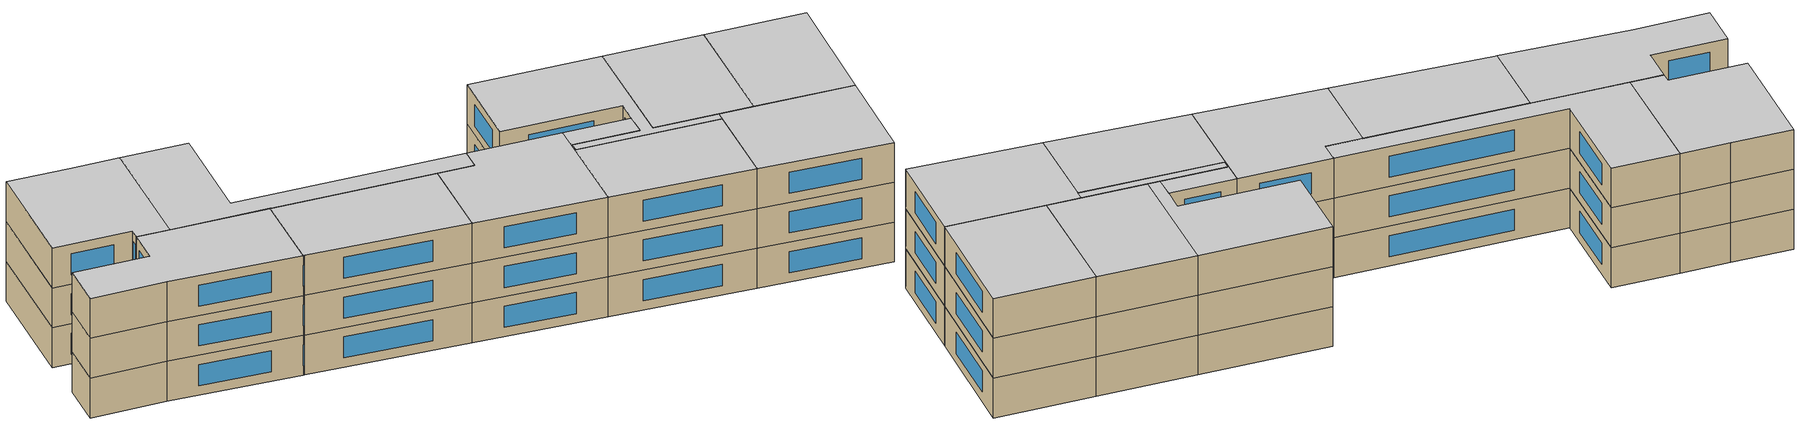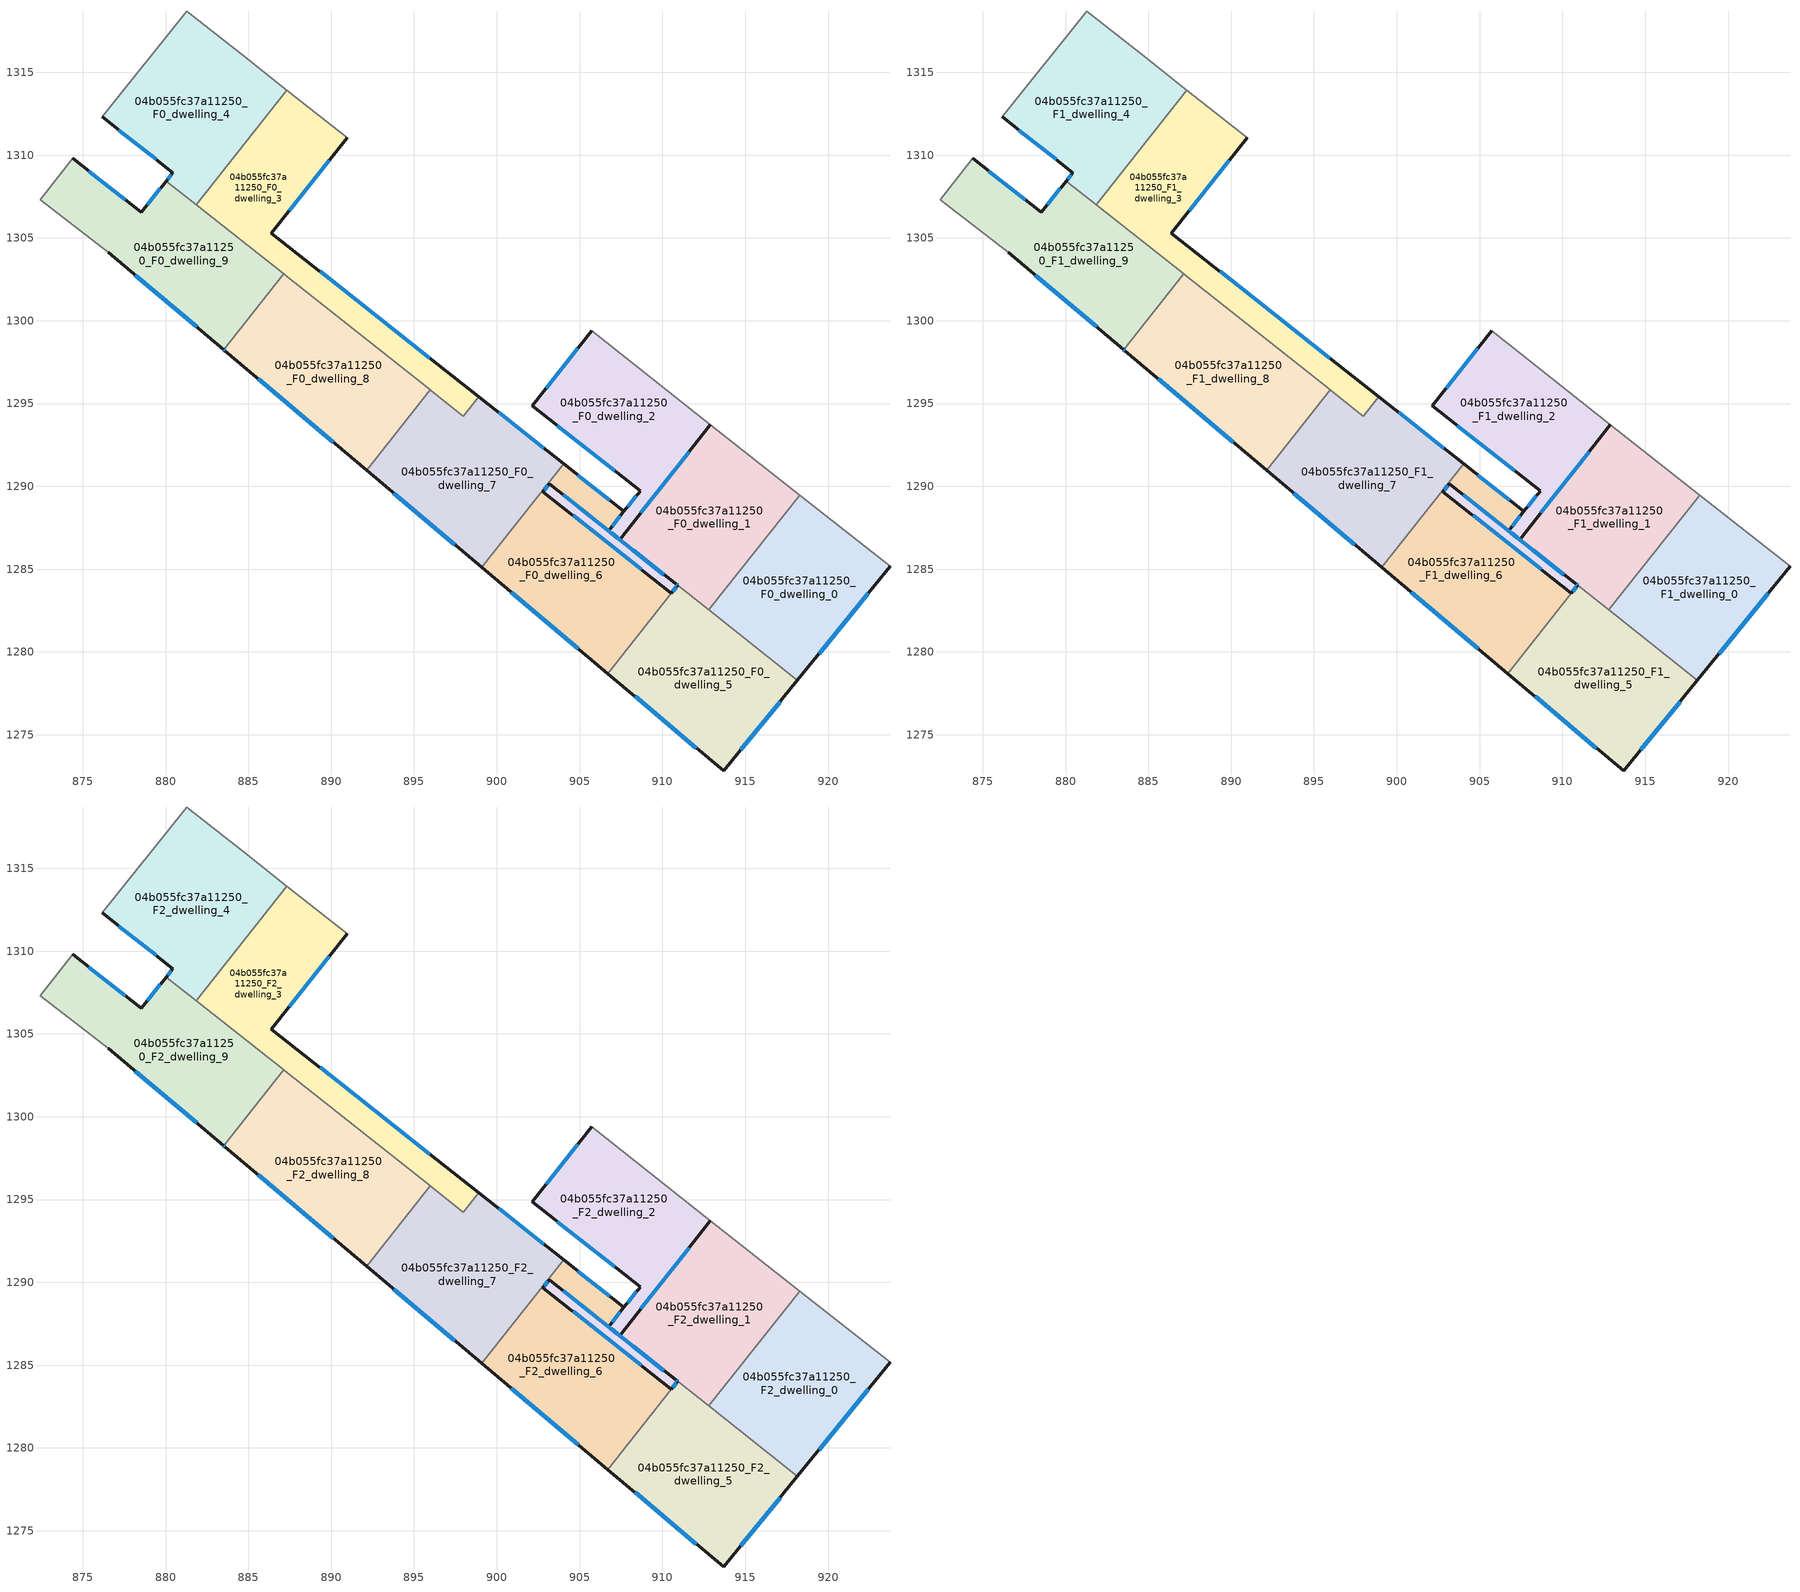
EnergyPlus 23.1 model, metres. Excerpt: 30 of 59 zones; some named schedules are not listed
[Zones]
04b055fc37a11250_F0_dwelling_0
 floor ground (EU_floor_Construction): 923.74,1285.16 918.16,1278.29 912.79,1282.54 918.28,1289.48 z0
 wall outside (EU_wall_Construction): 918.16,1278.29 923.74,1285.16 z0:3
 wall to 04b055fc37a11250_F0_dwelling_1 (EU_wall_Construction): 918.28,1289.48 912.79,1282.54 z0:3
 wall adiabatic (EU_wall_Construction): 923.74,1285.16 918.28,1289.48 z0:3
 wall to 04b055fc37a11250_F0_dwelling_5 (EU_wall_Construction): 912.79,1282.54 918.16,1278.29 z0:3
 window (EU_Window_Construction): 919.47,1279.91 922.43,1283.55 z0.7:2.3
04b055fc37a11250_F0_dwelling_1
 floor ground (EU_floor_Construction): 918.28,1289.48 912.79,1282.54 907.42,1286.79 912.9,1293.72 z0
 wall outside (EU_wall_Construction): 912.9,1293.72 907.42,1286.79 / 910.8,1284.11 910.92,1284.02 z0:3
 wall adiabatic (EU_wall_Construction): 918.28,1289.48 912.9,1293.72 z0:3
 wall to 04b055fc37a11250_F0_dwelling_2 (EU_wall_Construction): 907.42,1286.79 910.8,1284.11 z0:3
 wall to 04b055fc37a11250_F0_dwelling_5 (EU_wall_Construction): 910.92,1284.02 912.79,1282.54 z0:3
 window (EU_Window_Construction): 911.61,1292.1 908.7,1288.41 / 910.83,1284.09 910.89,1284.04 z0.7:2.3
04b055fc37a11250_F0_dwelling_2
 floor ground (EU_floor_Construction): 912.9,1293.72 907.42,1286.79 910.92,1284.02 910.54,1283.55 902.78,1289.68 903.15,1290.15 906.75,1287.31 908.65,1289.72 902.13,1294.86 905.73,1299.39 z0
 wall outside (EU_wall_Construction): 905.73,1299.39 902.13,1294.86 908.65,1289.72 / 908.66,1289.72 907.68,1288.49 906.75,1287.31 / 910.8,1284.11 903.15,1290.15 902.78,1289.68 910.54,1283.55 910.92,1284.02 907.42,1286.79 912.9,1293.72 / 907.42,1286.79 906.75,1287.31 z0:3
 wall adiabatic (EU_wall_Construction): 912.9,1293.72 905.73,1299.39 z0:3
 window (EU_Window_Construction): 910.09,1284.67 908.24,1286.14 / 908.7,1288.41 911.61,1292.1 / 904.89,1298.33 902.98,1295.93 / 903.66,1293.66 907.12,1290.93 / 908.43,1289.43 907.91,1288.77 / 907.46,1288.21 906.97,1287.59 / 909,1285.53 904.95,1288.74 / 903.07,1290.04 902.87,1289.79 / 904.6,1288.24 908.72,1284.99 / 910.63,1283.66 910.83,1283.91 / 907.26,1286.91 906.91,1287.19 z0.7:2.3
04b055fc37a11250_F0_dwelling_3
 floor ground (EU_floor_Construction): 890.97,1311.05 886.39,1305.3 898.9,1295.42 897.98,1294.25 881.85,1307 887.33,1313.93 z0
 wall outside (EU_wall_Construction): 898.9,1295.42 886.39,1305.3 890.97,1311.05 z0:3
 wall to 04b055fc37a11250_F0_dwelling_7 (EU_wall_Construction): 895.99,1295.82 896.03,1295.79 897.98,1294.25 898.9,1295.42 z0:3
 wall to 04b055fc37a11250_F0_dwelling_4 (EU_wall_Construction): 887.33,1313.93 881.85,1307 z0:3
 wall adiabatic (EU_wall_Construction): 890.97,1311.05 887.33,1313.93 z0:3
 wall to 04b055fc37a11250_F0_dwelling_8 (EU_wall_Construction): 887.13,1302.83 887.2,1302.76 895.99,1295.82 z0:3
 wall to 04b055fc37a11250_F0_dwelling_9 (EU_wall_Construction): 881.85,1307 887.13,1302.83 z0:3
 window (EU_Window_Construction): 887.47,1306.65 889.89,1309.7 / 895.96,1297.74 889.33,1302.98 z0.7:2.3
04b055fc37a11250_F0_dwelling_4
 floor ground (EU_floor_Construction): 884.63,1316.06 887.33,1313.93 881.85,1307 880.03,1308.43 880.44,1308.95 876.19,1312.3 881.28,1318.7 z0
 wall outside (EU_wall_Construction): 876.19,1312.3 880.44,1308.95 880.03,1308.43 z0:3
 wall adiabatic (EU_wall_Construction): 887.33,1313.93 884.63,1316.06 881.28,1318.7 876.19,1312.3 z0:3
 wall to 04b055fc37a11250_F0_dwelling_9 (EU_wall_Construction): 880.03,1308.43 881.85,1307 z0:3
 window (EU_Window_Construction): 880.34,1308.83 880.13,1308.56 / 877.19,1311.51 879.44,1309.74 z0.7:2.3
04b055fc37a11250_F0_dwelling_5
 floor ground (EU_floor_Construction): 918.16,1278.29 913.7,1272.81 906.71,1278.69 910.92,1284.02 z0
 wall outside (EU_wall_Construction): 906.71,1278.69 913.7,1272.81 918.16,1278.29 / 910.92,1284.02 910.54,1283.55 z0:3
 wall to 04b055fc37a11250_F0_dwelling_6 (EU_wall_Construction): 910.54,1283.55 906.71,1278.69 z0:3
 window (EU_Window_Construction): 914.75,1274.1 917.11,1277.01 / 908.35,1277.31 912.06,1274.19 / 910.83,1283.91 910.63,1283.66 z0.7:2.3
04b055fc37a11250_F0_dwelling_6
 floor ground (EU_floor_Construction): 907.68,1288.49 906.75,1287.31 903.15,1290.15 902.78,1289.68 910.54,1283.55 906.71,1278.69 899.1,1285.11 904.04,1291.36 z0
 wall outside (EU_wall_Construction): 910.54,1283.55 902.78,1289.68 903.15,1290.15 906.75,1287.31 907.68,1288.49 904.04,1291.36 / 899.1,1285.11 906.71,1278.69 z0:3
 wall to 04b055fc37a11250_F0_dwelling_7 (EU_wall_Construction): 904.04,1291.36 899.1,1285.11 z0:3
 window (EU_Window_Construction): 906.82,1289.16 904.89,1290.68 / 906.97,1287.59 907.46,1288.21 / 904,1289.49 905.9,1287.98 / 902.87,1289.79 903.07,1290.04 / 908.72,1284.99 904.6,1288.24 / 900.88,1283.6 904.92,1280.2 z0.7:2.3
04b055fc37a11250_F0_dwelling_7
 floor ground (EU_floor_Construction): 904.04,1291.36 899.1,1285.11 892.15,1290.96 895.99,1295.82 896.03,1295.79 897.98,1294.25 898.9,1295.42 z0
 wall outside (EU_wall_Construction): 904.04,1291.36 898.9,1295.42 / 892.15,1290.96 899.1,1285.11 z0:3
 wall to 04b055fc37a11250_F0_dwelling_8 (EU_wall_Construction): 895.99,1295.82 892.15,1290.96 z0:3
 window (EU_Window_Construction): 902.83,1292.31 900.11,1294.46 / 893.78,1289.59 897.47,1286.48 z0.7:2.3
04b055fc37a11250_F0_dwelling_8
 floor ground (EU_floor_Construction): 895.99,1295.82 892.15,1290.96 883.59,1298.19 883.51,1298.25 887.13,1302.83 887.2,1302.76 z0
 wall outside (EU_wall_Construction): 883.51,1298.25 883.59,1298.19 892.15,1290.96 z0:3
 wall to 04b055fc37a11250_F0_dwelling_9 (EU_wall_Construction): 887.13,1302.83 883.51,1298.25 z0:3
 window (EU_Window_Construction): 883.53,1298.24 883.57,1298.2 / 885.6,1296.49 890.14,1292.66 z0.7:2.3
04b055fc37a11250_F0_dwelling_9
 floor ground (EU_floor_Construction): 887.13,1302.83 883.51,1298.25 876.54,1304.13 872.42,1307.29 874.41,1309.8 878.53,1306.55 880.03,1308.43 z0
 wall outside (EU_wall_Construction): 880.03,1308.43 878.53,1306.55 874.41,1309.8 / 876.54,1304.13 883.51,1298.25 z0:3
 wall adiabatic (EU_wall_Construction): 874.41,1309.8 872.42,1307.29 876.54,1304.13 z0:3
 window (EU_Window_Construction): 877.56,1307.31 875.38,1309.04 / 879.68,1307.99 878.88,1306.99 / 878.17,1302.75 881.87,1299.63 z0.7:2.3
04b055fc37a11250_F1_dwelling_0
 floor to 04b055fc37a11250_F0_dwelling_0 (EU_floor_Construction): 923.74,1285.16 918.16,1278.29 912.79,1282.54 918.28,1289.48 z3
 wall outside (EU_wall_Construction): 918.16,1278.29 923.74,1285.16 z3:6
 wall to 04b055fc37a11250_F1_dwelling_1 (EU_wall_Construction): 918.28,1289.48 912.79,1282.54 z3:6
 wall adiabatic (EU_wall_Construction): 923.74,1285.16 918.28,1289.48 z3:6
 wall to 04b055fc37a11250_F1_dwelling_5 (EU_wall_Construction): 912.79,1282.54 918.16,1278.29 z3:6
 window (EU_Window_Construction): 919.47,1279.91 922.43,1283.55 z3.7:5.3
04b055fc37a11250_F1_dwelling_1
 floor to 04b055fc37a11250_F0_dwelling_1 (EU_floor_Construction): 918.28,1289.48 912.79,1282.54 907.42,1286.79 912.9,1293.72 z3
 wall outside (EU_wall_Construction): 912.9,1293.72 907.42,1286.79 / 910.8,1284.11 910.92,1284.02 z3:6
 wall adiabatic (EU_wall_Construction): 918.28,1289.48 912.9,1293.72 z3:6
 wall to 04b055fc37a11250_F1_dwelling_2 (EU_wall_Construction): 907.42,1286.79 910.8,1284.11 z3:6
 wall to 04b055fc37a11250_F1_dwelling_5 (EU_wall_Construction): 910.92,1284.02 912.79,1282.54 z3:6
 window (EU_Window_Construction): 911.61,1292.1 908.7,1288.41 / 910.83,1284.09 910.89,1284.04 z3.7:5.3
04b055fc37a11250_F1_dwelling_2
 floor to 04b055fc37a11250_F0_dwelling_2 (EU_floor_Construction): 912.9,1293.72 907.42,1286.79 910.92,1284.02 910.54,1283.55 902.78,1289.68 903.15,1290.15 906.75,1287.31 907.68,1288.49 908.65,1289.72 902.13,1294.86 905.73,1299.39 z3
 wall outside (EU_wall_Construction): 905.73,1299.39 902.13,1294.86 908.65,1289.72 / 908.66,1289.72 907.68,1288.49 906.75,1287.31 / 910.8,1284.11 903.15,1290.15 902.78,1289.68 910.54,1283.55 910.92,1284.02 907.42,1286.79 912.9,1293.72 / 907.42,1286.79 906.75,1287.31 z3:6
 wall adiabatic (EU_wall_Construction): 912.9,1293.72 905.73,1299.39 z3:6
 window (EU_Window_Construction): 910.09,1284.67 908.24,1286.14 / 908.7,1288.41 911.61,1292.1 / 904.89,1298.33 902.98,1295.93 / 903.66,1293.66 907.12,1290.93 / 908.43,1289.43 907.91,1288.77 / 907.46,1288.21 906.97,1287.59 / 909,1285.53 904.95,1288.74 / 903.07,1290.04 902.87,1289.79 / 904.6,1288.24 908.72,1284.99 / 910.63,1283.66 910.83,1283.91 / 907.26,1286.91 906.91,1287.19 z3.7:5.3
04b055fc37a11250_F1_dwelling_3
 floor to 04b055fc37a11250_F0_dwelling_3 (EU_floor_Construction): 890.97,1311.05 886.39,1305.3 898.9,1295.42 897.98,1294.25 881.85,1307 887.33,1313.93 z3
 wall outside (EU_wall_Construction): 898.9,1295.42 886.39,1305.3 890.97,1311.05 z3:6
 wall to 04b055fc37a11250_F1_dwelling_7 (EU_wall_Construction): 895.99,1295.82 896.03,1295.79 897.98,1294.25 898.9,1295.42 z3:6
 wall to 04b055fc37a11250_F1_dwelling_4 (EU_wall_Construction): 887.33,1313.93 881.85,1307 z3:6
 wall adiabatic (EU_wall_Construction): 890.97,1311.05 887.33,1313.93 z3:6
 wall to 04b055fc37a11250_F1_dwelling_8 (EU_wall_Construction): 887.13,1302.83 887.2,1302.76 895.99,1295.82 z3:6
 wall to 04b055fc37a11250_F1_dwelling_9 (EU_wall_Construction): 881.85,1307 887.13,1302.83 z3:6
 window (EU_Window_Construction): 887.47,1306.65 889.89,1309.7 / 895.96,1297.74 889.33,1302.98 z3.7:5.3
04b055fc37a11250_F1_dwelling_4
 floor to 04b055fc37a11250_F0_dwelling_4 (EU_floor_Construction): 884.63,1316.06 887.33,1313.93 881.85,1307 880.03,1308.43 880.44,1308.95 876.19,1312.3 881.28,1318.7 z3
 wall outside (EU_wall_Construction): 876.19,1312.3 880.44,1308.95 880.03,1308.43 z3:6
 wall adiabatic (EU_wall_Construction): 887.33,1313.93 884.63,1316.06 881.28,1318.7 876.19,1312.3 z3:6
 wall to 04b055fc37a11250_F1_dwelling_9 (EU_wall_Construction): 880.03,1308.43 881.85,1307 z3:6
 window (EU_Window_Construction): 880.34,1308.83 880.13,1308.56 / 877.19,1311.51 879.44,1309.74 z3.7:5.3
04b055fc37a11250_F1_dwelling_5
 floor to 04b055fc37a11250_F0_dwelling_5 (EU_floor_Construction): 918.16,1278.29 913.7,1272.81 906.71,1278.69 910.92,1284.02 z3
 wall outside (EU_wall_Construction): 906.71,1278.69 913.7,1272.81 918.16,1278.29 / 910.92,1284.02 910.54,1283.55 z3:6
 wall to 04b055fc37a11250_F1_dwelling_6 (EU_wall_Construction): 910.54,1283.55 906.71,1278.69 z3:6
 window (EU_Window_Construction): 914.75,1274.1 917.11,1277.01 / 908.35,1277.31 912.06,1274.19 / 910.83,1283.91 910.63,1283.66 z3.7:5.3
04b055fc37a11250_F1_dwelling_6
 floor to 04b055fc37a11250_F0_dwelling_6 (EU_floor_Construction): 907.68,1288.49 906.75,1287.31 903.15,1290.15 902.78,1289.68 910.54,1283.55 906.71,1278.69 899.1,1285.11 904.04,1291.36 z3
 wall outside (EU_wall_Construction): 910.54,1283.55 902.78,1289.68 903.15,1290.15 906.75,1287.31 907.68,1288.49 904.04,1291.36 / 899.1,1285.11 906.71,1278.69 z3:6
 wall to 04b055fc37a11250_F1_dwelling_7 (EU_wall_Construction): 904.04,1291.36 899.1,1285.11 z3:6
 window (EU_Window_Construction): 906.82,1289.16 904.89,1290.68 / 906.97,1287.59 907.46,1288.21 / 904,1289.49 905.9,1287.98 / 902.87,1289.79 903.07,1290.04 / 908.72,1284.99 904.6,1288.24 / 900.88,1283.6 904.92,1280.2 z3.7:5.3
04b055fc37a11250_F1_dwelling_7
 floor to 04b055fc37a11250_F0_dwelling_7 (EU_floor_Construction): 904.04,1291.36 899.1,1285.11 892.15,1290.96 895.99,1295.82 896.03,1295.79 897.98,1294.25 898.9,1295.42 z3
 wall outside (EU_wall_Construction): 904.04,1291.36 898.9,1295.42 / 892.15,1290.96 899.1,1285.11 z3:6
 wall to 04b055fc37a11250_F1_dwelling_8 (EU_wall_Construction): 895.99,1295.82 892.15,1290.96 z3:6
 window (EU_Window_Construction): 902.83,1292.31 900.11,1294.46 / 893.78,1289.59 897.47,1286.48 z3.7:5.3
04b055fc37a11250_F1_dwelling_8
 floor to 04b055fc37a11250_F0_dwelling_8 (EU_floor_Construction): 895.99,1295.82 892.15,1290.96 883.59,1298.19 883.51,1298.25 887.13,1302.83 887.2,1302.76 z3
 wall outside (EU_wall_Construction): 883.51,1298.25 883.59,1298.19 892.15,1290.96 z3:6
 wall to 04b055fc37a11250_F1_dwelling_9 (EU_wall_Construction): 887.13,1302.83 883.51,1298.25 z3:6
 window (EU_Window_Construction): 883.53,1298.24 883.57,1298.2 / 885.6,1296.49 890.14,1292.66 z3.7:5.3
04b055fc37a11250_F1_dwelling_9
 floor to 04b055fc37a11250_F0_dwelling_9 (EU_floor_Construction): 887.13,1302.83 883.51,1298.25 876.54,1304.13 872.42,1307.29 874.41,1309.8 878.53,1306.55 880.03,1308.43 z3
 wall outside (EU_wall_Construction): 880.03,1308.43 878.53,1306.55 874.41,1309.8 / 876.54,1304.13 883.51,1298.25 z3:6
 wall adiabatic (EU_wall_Construction): 874.41,1309.8 872.42,1307.29 876.54,1304.13 z3:6
 window (EU_Window_Construction): 877.56,1307.31 875.38,1309.04 / 879.68,1307.99 878.88,1306.99 / 878.17,1302.75 881.87,1299.63 z3.7:5.3
04b055fc37a11250_F2_dwelling_0
 floor to 04b055fc37a11250_F1_dwelling_0 (EU_floor_Construction): 923.74,1285.16 918.16,1278.29 912.79,1282.54 918.28,1289.48 z6
 wall outside (EU_wall_Construction): 918.16,1278.29 923.74,1285.16 z6:9
 wall to 04b055fc37a11250_F2_dwelling_1 (EU_wall_Construction): 918.28,1289.48 912.79,1282.54 z6:9
 wall adiabatic (EU_wall_Construction): 923.74,1285.16 918.28,1289.48 z6:9
 wall to 04b055fc37a11250_F2_dwelling_5 (EU_wall_Construction): 912.79,1282.54 918.16,1278.29 z6:9
 window (EU_Window_Construction): 919.47,1279.91 922.43,1283.55 z6.7:8.3
 ceiling to 04b055fc37a11250_F3_dwelling_0 (EU_floor_Construction): 918.16,1278.29 923.74,1285.16 918.28,1289.48 912.79,1282.54 z9
04b055fc37a11250_F2_dwelling_1
 floor to 04b055fc37a11250_F1_dwelling_1 (EU_floor_Construction): 918.28,1289.48 912.79,1282.54 907.42,1286.79 912.9,1293.72 z6
 wall outside (EU_wall_Construction): 912.9,1293.72 907.42,1286.79 / 910.8,1284.11 910.92,1284.02 z6:9
 wall adiabatic (EU_wall_Construction): 918.28,1289.48 912.9,1293.72 z6:9
 wall to 04b055fc37a11250_F2_dwelling_2 (EU_wall_Construction): 907.42,1286.79 910.8,1284.11 z6:9
 wall to 04b055fc37a11250_F2_dwelling_5 (EU_wall_Construction): 910.92,1284.02 912.79,1282.54 z6:9
 window (EU_Window_Construction): 911.61,1292.1 908.7,1288.41 / 910.83,1284.09 910.89,1284.04 z6.7:8.3
 ceiling to 04b055fc37a11250_F3_dwelling_1 (EU_floor_Construction): 912.79,1282.54 918.28,1289.48 912.9,1293.72 907.42,1286.79 z9
04b055fc37a11250_F2_dwelling_2
 floor to 04b055fc37a11250_F1_dwelling_2 (EU_floor_Construction): 912.9,1293.72 907.42,1286.79 910.92,1284.02 910.54,1283.55 902.78,1289.68 903.15,1290.15 906.75,1287.31 907.68,1288.49 908.65,1289.72 902.13,1294.86 905.73,1299.39 z6
 wall outside (EU_wall_Construction): 905.73,1299.39 902.13,1294.86 908.65,1289.72 / 908.66,1289.72 907.68,1288.49 906.75,1287.31 / 910.8,1284.11 903.15,1290.15 902.78,1289.68 910.54,1283.55 910.92,1284.02 907.42,1286.79 912.9,1293.72 / 907.42,1286.79 906.75,1287.31 z6:9
 wall adiabatic (EU_wall_Construction): 912.9,1293.72 905.73,1299.39 z6:9
 window (EU_Window_Construction): 910.09,1284.67 908.24,1286.14 / 908.7,1288.41 911.61,1292.1 / 904.89,1298.33 902.98,1295.93 / 903.66,1293.66 907.12,1290.93 / 908.43,1289.43 907.91,1288.77 / 907.46,1288.21 906.97,1287.59 / 909,1285.53 904.95,1288.74 / 903.07,1290.04 902.87,1289.79 / 904.6,1288.24 908.72,1284.99 / 910.63,1283.66 910.83,1283.91 / 907.26,1286.91 906.91,1287.19 z6.7:8.3
 ceiling to 04b055fc37a11250_F3_dwelling_2 (EU_floor_Construction): 910.92,1284.02 907.42,1286.79 912.9,1293.72 905.73,1299.39 902.13,1294.86 908.66,1289.72 907.68,1288.49 906.75,1287.31 903.15,1290.15 902.78,1289.68 910.54,1283.55 z9
04b055fc37a11250_F2_dwelling_3
 floor to 04b055fc37a11250_F1_dwelling_3 (EU_floor_Construction): 890.97,1311.05 886.39,1305.3 898.9,1295.42 897.98,1294.25 881.85,1307 887.33,1313.93 z6
 wall outside (EU_wall_Construction): 898.9,1295.42 886.39,1305.3 890.97,1311.05 z6:9
 wall to 04b055fc37a11250_F2_dwelling_7 (EU_wall_Construction): 895.99,1295.82 896.03,1295.79 897.98,1294.25 898.9,1295.42 z6:9
 wall to 04b055fc37a11250_F2_dwelling_4 (EU_wall_Construction): 887.33,1313.93 881.85,1307 z6:9
 wall adiabatic (EU_wall_Construction): 890.97,1311.05 887.33,1313.93 z6:9
 wall to 04b055fc37a11250_F2_dwelling_8 (EU_wall_Construction): 887.13,1302.83 887.2,1302.76 895.99,1295.82 z6:9
 wall to 04b055fc37a11250_F2_dwelling_9 (EU_wall_Construction): 881.85,1307 887.13,1302.83 z6:9
 window (EU_Window_Construction): 887.47,1306.65 889.89,1309.7 / 895.96,1297.74 889.33,1302.98 z6.7:8.3
 ceiling to 04b055fc37a11250_F3_dwelling_3 (EU_floor_Construction): 897.98,1294.25 898.9,1295.42 886.39,1305.3 890.97,1311.05 887.33,1313.93 881.85,1307 z9
04b055fc37a11250_F2_dwelling_4
 floor to 04b055fc37a11250_F1_dwelling_4 (EU_floor_Construction): 884.63,1316.06 887.33,1313.93 881.85,1307 880.03,1308.43 880.44,1308.95 876.19,1312.3 881.28,1318.7 z6
 wall outside (EU_wall_Construction): 876.19,1312.3 880.44,1308.95 880.03,1308.43 z6:9
 wall adiabatic (EU_wall_Construction): 887.33,1313.93 884.63,1316.06 881.28,1318.7 876.19,1312.3 z6:9
 wall to 04b055fc37a11250_F2_dwelling_9 (EU_wall_Construction): 880.03,1308.43 881.85,1307 z6:9
 window (EU_Window_Construction): 880.34,1308.83 880.13,1308.56 / 877.19,1311.51 879.44,1309.74 z6.7:8.3
 ceiling to 04b055fc37a11250_F3_dwelling_4 (EU_floor_Construction): 881.85,1307 887.33,1313.93 884.63,1316.06 881.28,1318.7 876.19,1312.3 880.44,1308.95 880.03,1308.43 z9
04b055fc37a11250_F2_dwelling_5
 floor to 04b055fc37a11250_F1_dwelling_5 (EU_floor_Construction): 918.16,1278.29 913.7,1272.81 906.71,1278.69 910.92,1284.02 z6
 wall outside (EU_wall_Construction): 906.71,1278.69 913.7,1272.81 918.16,1278.29 / 910.92,1284.02 910.54,1283.55 z6:9
 wall to 04b055fc37a11250_F2_dwelling_6 (EU_wall_Construction): 910.54,1283.55 906.71,1278.69 z6:9
 window (EU_Window_Construction): 914.75,1274.1 917.11,1277.01 / 908.35,1277.31 912.06,1274.19 / 910.83,1283.91 910.63,1283.66 z6.7:8.3
 ceiling to 04b055fc37a11250_F3_dwelling_5 (EU_floor_Construction): 913.7,1272.81 918.16,1278.29 910.92,1284.02 906.71,1278.69 z9
04b055fc37a11250_F2_dwelling_6
 floor to 04b055fc37a11250_F1_dwelling_6 (EU_floor_Construction): 907.68,1288.49 906.75,1287.31 903.15,1290.15 902.78,1289.68 910.54,1283.55 906.71,1278.69 899.1,1285.11 904.04,1291.36 z6
 wall outside (EU_wall_Construction): 910.54,1283.55 902.78,1289.68 903.15,1290.15 906.75,1287.31 907.68,1288.49 904.04,1291.36 / 899.1,1285.11 906.71,1278.69 z6:9
 wall to 04b055fc37a11250_F2_dwelling_7 (EU_wall_Construction): 904.04,1291.36 899.1,1285.11 z6:9
 window (EU_Window_Construction): 906.82,1289.16 904.89,1290.68 / 906.97,1287.59 907.46,1288.21 / 904,1289.49 905.9,1287.98 / 902.87,1289.79 903.07,1290.04 / 908.72,1284.99 904.6,1288.24 / 900.88,1283.6 904.92,1280.2 z6.7:8.3
 ceiling to 04b055fc37a11250_F3_dwelling_6 (EU_floor_Construction): 906.71,1278.69 910.54,1283.55 902.78,1289.68 903.15,1290.15 906.75,1287.31 907.68,1288.49 904.04,1291.36 899.1,1285.11 z9
04b055fc37a11250_F2_dwelling_7
 floor to 04b055fc37a11250_F1_dwelling_7 (EU_floor_Construction): 904.04,1291.36 899.1,1285.11 892.15,1290.96 895.99,1295.82 896.03,1295.79 897.98,1294.25 898.9,1295.42 z6
 wall outside (EU_wall_Construction): 904.04,1291.36 898.9,1295.42 / 892.15,1290.96 899.1,1285.11 z6:9
 wall to 04b055fc37a11250_F2_dwelling_8 (EU_wall_Construction): 895.99,1295.82 892.15,1290.96 z6:9
 window (EU_Window_Construction): 902.83,1292.31 900.11,1294.46 / 893.78,1289.59 897.47,1286.48 z6.7:8.3
 ceiling to 04b055fc37a11250_F3_dwelling_7 (EU_floor_Construction): 899.1,1285.11 904.04,1291.36 898.9,1295.42 897.98,1294.25 896.03,1295.79 895.99,1295.82 892.15,1290.96 z9
04b055fc37a11250_F2_dwelling_8
 floor to 04b055fc37a11250_F1_dwelling_8 (EU_floor_Construction): 895.99,1295.82 892.15,1290.96 883.59,1298.19 883.51,1298.25 887.13,1302.83 887.2,1302.76 z6
 wall outside (EU_wall_Construction): 883.51,1298.25 883.59,1298.19 892.15,1290.96 z6:9
 wall to 04b055fc37a11250_F2_dwelling_9 (EU_wall_Construction): 887.13,1302.83 883.51,1298.25 z6:9
 window (EU_Window_Construction): 883.53,1298.24 883.57,1298.2 / 885.6,1296.49 890.14,1292.66 z6.7:8.3
 ceiling to 04b055fc37a11250_F3_dwelling_8 (EU_floor_Construction): 892.15,1290.96 895.99,1295.82 887.2,1302.76 887.13,1302.83 883.51,1298.25 883.59,1298.19 z9
04b055fc37a11250_F2_dwelling_9
 floor to 04b055fc37a11250_F1_dwelling_9 (EU_floor_Construction): 887.13,1302.83 883.51,1298.25 876.54,1304.13 872.42,1307.29 874.41,1309.8 878.53,1306.55 880.03,1308.43 z6
 wall outside (EU_wall_Construction): 880.03,1308.43 878.53,1306.55 874.41,1309.8 / 876.54,1304.13 883.51,1298.25 z6:9
 wall adiabatic (EU_wall_Construction): 874.41,1309.8 872.42,1307.29 876.54,1304.13 z6:9
 window (EU_Window_Construction): 877.56,1307.31 875.38,1309.04 / 879.68,1307.99 878.88,1306.99 / 878.17,1302.75 881.87,1299.63 z6.7:8.3
 ceiling to 04b055fc37a11250_F3_dwelling_9 (EU_floor_Construction): 883.51,1298.25 887.13,1302.83 880.03,1308.43 878.53,1306.55 874.41,1309.8 872.42,1307.29 876.54,1304.13 z9
[Building]
EU S2 Campaign: North Axis=0; Terrain=City; Solar Distribution=FullExterior
[Site:Location]
Budapest.Ferenc.Liszt.Intl.AP: Latitude=47.437; Longitude=19.256; Time Zone=1; Elevation=185
[SizingPeriod:WeatherFileDays]
AnnualSizingPeriod: Begin Month=1; Begin Day of Month=1; End Month=12; End Day of Month=31; Day of Week for Start Day=Monday; Use Weather File Daylight Saving Period=No; Use Weather File Rain and Snow Indicators=No
[MATERIAL]
EU_InternalMass_Material: Roughness=MediumRough; Thickness=0.1; Conductivity=1; Density=1800; Specific Heat=900; Thermal Absorptance=0.9; Solar Absorptance=0.7; Visible Absorptance=0.7
[MATERIAL:NOMASS] Roughness=MediumRough; Thermal Absorptance=0.9; Solar Absorptance=0.7; Visible Absorptance=0.7
Name | Thermal Resistance
EU_wall_NoMass | 0.832559
EU_floor_NoMass | 0.872794
[WINDOWMATERIAL:SIMPLEGLAZINGSYSTEM]
EU_Window_SimpleGlazing: UFactor=2.79869; Solar Heat Gain Coefficient=0.75; Visible Transmittance=0.75
[CONSTRUCTION]
EU_wall_Construction: EU_wall_NoMass
EU_floor_Construction: EU_floor_NoMass
EU_Window_Construction: EU_Window_SimpleGlazing
EU_InternalMass_Construction: EU_InternalMass_Material
[ZONE] Type=1; Multiplier=1; Ceiling Height=autocalculate; Floor Area=autocalculate; Part of Total Floor Area=Yes
Name | Volume
04b055fc37a11250_F0_dwelling_0; 04b055fc37a11250_F1_dwelling_0; 04b055fc37a11250_F2_dwelling_0 | 183.217
04b055fc37a11250_F0_dwelling_1; 04b055fc37a11250_F1_dwelling_1; 04b055fc37a11250_F2_dwelling_1 | 181.879
04b055fc37a11250_F0_dwelling_2 | 184.187
04b055fc37a11250_F1_dwelling_2; 04b055fc37a11250_F2_dwelling_2 | 184.177
04b055fc37a11250_F0_dwelling_3; 04b055fc37a11250_F1_dwelling_3; 04b055fc37a11250_F2_dwelling_3 | 193.872
04b055fc37a11250_F0_dwelling_4; 04b055fc37a11250_F1_dwelling_4; 04b055fc37a11250_F2_dwelling_4 | 193.86
04b055fc37a11250_F0_dwelling_5; 04b055fc37a11250_F1_dwelling_5; 04b055fc37a11250_F2_dwelling_5 | 190.804
04b055fc37a11250_F0_dwelling_6; 04b055fc37a11250_F1_dwelling_6; 04b055fc37a11250_F2_dwelling_6 | 200.828
04b055fc37a11250_F0_dwelling_7; 04b055fc37a11250_F1_dwelling_7; 04b055fc37a11250_F2_dwelling_7 | 201.875
04b055fc37a11250_F0_dwelling_8; 04b055fc37a11250_F1_dwelling_8; 04b055fc37a11250_F2_dwelling_8 | 203.78
04b055fc37a11250_F0_dwelling_9; 04b055fc37a11250_F1_dwelling_9; 04b055fc37a11250_F2_dwelling_9 | 204.366
[INTERNALMASS] Construction=EU_InternalMass_Construction
Name | Zone or ZoneList | Surface Area
04b055fc37a11250_F0_dwelling_0_EU_InternalMass | 04b055fc37a11250_F0_dwelling_0 | 61.074
04b055fc37a11250_F0_dwelling_1_EU_InternalMass | 04b055fc37a11250_F0_dwelling_1 | 60.6245
04b055fc37a11250_F0_dwelling_2_EU_InternalMass | 04b055fc37a11250_F0_dwelling_2 | 61.3919
04b055fc37a11250_F0_dwelling_3_EU_InternalMass | 04b055fc37a11250_F0_dwelling_3 | 64.6241
04b055fc37a11250_F0_dwelling_4_EU_InternalMass | 04b055fc37a11250_F0_dwelling_4 | 64.6201
04b055fc37a11250_F0_dwelling_5_EU_InternalMass | 04b055fc37a11250_F0_dwelling_5 | 63.6039
04b055fc37a11250_F0_dwelling_6_EU_InternalMass | 04b055fc37a11250_F0_dwelling_6 | 66.9577
04b055fc37a11250_F0_dwelling_7_EU_InternalMass | 04b055fc37a11250_F0_dwelling_7 | 67.2858
04b055fc37a11250_F0_dwelling_8_EU_InternalMass | 04b055fc37a11250_F0_dwelling_8 | 67.9193
04b055fc37a11250_F0_dwelling_9_EU_InternalMass | 04b055fc37a11250_F0_dwelling_9 | 68.1204
04b055fc37a11250_F1_dwelling_0_EU_InternalMass | 04b055fc37a11250_F1_dwelling_0 | 61.074
04b055fc37a11250_F1_dwelling_1_EU_InternalMass | 04b055fc37a11250_F1_dwelling_1 | 60.6245
04b055fc37a11250_F1_dwelling_2_EU_InternalMass | 04b055fc37a11250_F1_dwelling_2 | 61.3919
04b055fc37a11250_F1_dwelling_3_EU_InternalMass | 04b055fc37a11250_F1_dwelling_3 | 64.6241
04b055fc37a11250_F1_dwelling_4_EU_InternalMass | 04b055fc37a11250_F1_dwelling_4 | 64.6201
04b055fc37a11250_F1_dwelling_5_EU_InternalMass | 04b055fc37a11250_F1_dwelling_5 | 63.6039
04b055fc37a11250_F1_dwelling_6_EU_InternalMass | 04b055fc37a11250_F1_dwelling_6 | 66.9577
04b055fc37a11250_F1_dwelling_7_EU_InternalMass | 04b055fc37a11250_F1_dwelling_7 | 67.2858
04b055fc37a11250_F1_dwelling_8_EU_InternalMass | 04b055fc37a11250_F1_dwelling_8 | 67.9193
04b055fc37a11250_F1_dwelling_9_EU_InternalMass | 04b055fc37a11250_F1_dwelling_9 | 68.1204
04b055fc37a11250_F2_dwelling_0_EU_InternalMass | 04b055fc37a11250_F2_dwelling_0 | 61.074
04b055fc37a11250_F2_dwelling_1_EU_InternalMass | 04b055fc37a11250_F2_dwelling_1 | 60.6245
04b055fc37a11250_F2_dwelling_2_EU_InternalMass | 04b055fc37a11250_F2_dwelling_2 | 61.3919
04b055fc37a11250_F2_dwelling_3_EU_InternalMass | 04b055fc37a11250_F2_dwelling_3 | 64.6241
04b055fc37a11250_F2_dwelling_4_EU_InternalMass | 04b055fc37a11250_F2_dwelling_4 | 64.6201
04b055fc37a11250_F2_dwelling_5_EU_InternalMass | 04b055fc37a11250_F2_dwelling_5 | 63.6039
04b055fc37a11250_F2_dwelling_6_EU_InternalMass | 04b055fc37a11250_F2_dwelling_6 | 66.9577
04b055fc37a11250_F2_dwelling_7_EU_InternalMass | 04b055fc37a11250_F2_dwelling_7 | 67.2858
04b055fc37a11250_F2_dwelling_8_EU_InternalMass | 04b055fc37a11250_F2_dwelling_8 | 67.9193
04b055fc37a11250_F2_dwelling_9_EU_InternalMass | 04b055fc37a11250_F2_dwelling_9 | 68.1204
[OTHEREQUIPMENT] Fuel Type=Electricity; Design Level Calculation Method=Watts/Area; Power per Zone Floor Area=1; Fraction Latent=0; Fraction Radiant=0; Fraction Lost=0; Carbon Dioxide Generation Rate=0; EndUse Subcategory=EU_Step8_InternalGains
Name | Zone or ZoneList or Space or SpaceList | Schedule
EU_Step8_InternalGain_04b055fc37a11250_F0_dwelling_0_f000 | 04b055fc37a11250_F0_dwelling_0 | EU_Step8_GainSchedule_04b055fc37a11250_F0_dwelling_0_f000
EU_Step8_InternalGain_04b055fc37a11250_F0_dwelling_1_f000 | 04b055fc37a11250_F0_dwelling_1 | EU_Step8_GainSchedule_04b055fc37a11250_F0_dwelling_1_f000
EU_Step8_InternalGain_04b055fc37a11250_F0_dwelling_2_f000 | 04b055fc37a11250_F0_dwelling_2 | EU_Step8_GainSchedule_04b055fc37a11250_F0_dwelling_2_f000
EU_Step8_InternalGain_04b055fc37a11250_F0_dwelling_3_f000 | 04b055fc37a11250_F0_dwelling_3 | EU_Step8_GainSchedule_04b055fc37a11250_F0_dwelling_3_f000
EU_Step8_InternalGain_04b055fc37a11250_F0_dwelling_4_f000 | 04b055fc37a11250_F0_dwelling_4 | EU_Step8_GainSchedule_04b055fc37a11250_F0_dwelling_4_f000
EU_Step8_InternalGain_04b055fc37a11250_F0_dwelling_5_f000 | 04b055fc37a11250_F0_dwelling_5 | EU_Step8_GainSchedule_04b055fc37a11250_F0_dwelling_5_f000
EU_Step8_InternalGain_04b055fc37a11250_F0_dwelling_6_f000 | 04b055fc37a11250_F0_dwelling_6 | EU_Step8_GainSchedule_04b055fc37a11250_F0_dwelling_6_f000
EU_Step8_InternalGain_04b055fc37a11250_F0_dwelling_7_f000 | 04b055fc37a11250_F0_dwelling_7 | EU_Step8_GainSchedule_04b055fc37a11250_F0_dwelling_7_f000
EU_Step8_InternalGain_04b055fc37a11250_F0_dwelling_8_f000 | 04b055fc37a11250_F0_dwelling_8 | EU_Step8_GainSchedule_04b055fc37a11250_F0_dwelling_8_f000
EU_Step8_InternalGain_04b055fc37a11250_F0_dwelling_9_f000 | 04b055fc37a11250_F0_dwelling_9 | EU_Step8_GainSchedule_04b055fc37a11250_F0_dwelling_9_f000
EU_Step8_InternalGain_04b055fc37a11250_F1_dwelling_0_f000 | 04b055fc37a11250_F1_dwelling_0 | EU_Step8_GainSchedule_04b055fc37a11250_F1_dwelling_0_f000
EU_Step8_InternalGain_04b055fc37a11250_F1_dwelling_1_f000 | 04b055fc37a11250_F1_dwelling_1 | EU_Step8_GainSchedule_04b055fc37a11250_F1_dwelling_1_f000
EU_Step8_InternalGain_04b055fc37a11250_F1_dwelling_2_f000 | 04b055fc37a11250_F1_dwelling_2 | EU_Step8_GainSchedule_04b055fc37a11250_F1_dwelling_2_f000
EU_Step8_InternalGain_04b055fc37a11250_F1_dwelling_3_f000 | 04b055fc37a11250_F1_dwelling_3 | EU_Step8_GainSchedule_04b055fc37a11250_F1_dwelling_3_f000
EU_Step8_InternalGain_04b055fc37a11250_F1_dwelling_4_f000 | 04b055fc37a11250_F1_dwelling_4 | EU_Step8_GainSchedule_04b055fc37a11250_F1_dwelling_4_f000
EU_Step8_InternalGain_04b055fc37a11250_F1_dwelling_5_f000 | 04b055fc37a11250_F1_dwelling_5 | EU_Step8_GainSchedule_04b055fc37a11250_F1_dwelling_5_f000
EU_Step8_InternalGain_04b055fc37a11250_F1_dwelling_6_f000 | 04b055fc37a11250_F1_dwelling_6 | EU_Step8_GainSchedule_04b055fc37a11250_F1_dwelling_6_f000
EU_Step8_InternalGain_04b055fc37a11250_F1_dwelling_7_f000 | 04b055fc37a11250_F1_dwelling_7 | EU_Step8_GainSchedule_04b055fc37a11250_F1_dwelling_7_f000
EU_Step8_InternalGain_04b055fc37a11250_F1_dwelling_8_f000 | 04b055fc37a11250_F1_dwelling_8 | EU_Step8_GainSchedule_04b055fc37a11250_F1_dwelling_8_f000
EU_Step8_InternalGain_04b055fc37a11250_F1_dwelling_9_f000 | 04b055fc37a11250_F1_dwelling_9 | EU_Step8_GainSchedule_04b055fc37a11250_F1_dwelling_9_f000
EU_Step8_InternalGain_04b055fc37a11250_F2_dwelling_0_f000 | 04b055fc37a11250_F2_dwelling_0 | EU_Step8_GainSchedule_04b055fc37a11250_F2_dwelling_0_f000
EU_Step8_InternalGain_04b055fc37a11250_F2_dwelling_1_f000 | 04b055fc37a11250_F2_dwelling_1 | EU_Step8_GainSchedule_04b055fc37a11250_F2_dwelling_1_f000
EU_Step8_InternalGain_04b055fc37a11250_F2_dwelling_2_f000 | 04b055fc37a11250_F2_dwelling_2 | EU_Step8_GainSchedule_04b055fc37a11250_F2_dwelling_2_f000
EU_Step8_InternalGain_04b055fc37a11250_F2_dwelling_3_f000 | 04b055fc37a11250_F2_dwelling_3 | EU_Step8_GainSchedule_04b055fc37a11250_F2_dwelling_3_f000
EU_Step8_InternalGain_04b055fc37a11250_F2_dwelling_4_f000 | 04b055fc37a11250_F2_dwelling_4 | EU_Step8_GainSchedule_04b055fc37a11250_F2_dwelling_4_f000
EU_Step8_InternalGain_04b055fc37a11250_F2_dwelling_5_f000 | 04b055fc37a11250_F2_dwelling_5 | EU_Step8_GainSchedule_04b055fc37a11250_F2_dwelling_5_f000
EU_Step8_InternalGain_04b055fc37a11250_F2_dwelling_6_f000 | 04b055fc37a11250_F2_dwelling_6 | EU_Step8_GainSchedule_04b055fc37a11250_F2_dwelling_6_f000
EU_Step8_InternalGain_04b055fc37a11250_F2_dwelling_7_f000 | 04b055fc37a11250_F2_dwelling_7 | EU_Step8_GainSchedule_04b055fc37a11250_F2_dwelling_7_f000
EU_Step8_InternalGain_04b055fc37a11250_F2_dwelling_8_f000 | 04b055fc37a11250_F2_dwelling_8 | EU_Step8_GainSchedule_04b055fc37a11250_F2_dwelling_8_f000
EU_Step8_InternalGain_04b055fc37a11250_F2_dwelling_9_f000 | 04b055fc37a11250_F2_dwelling_9 | EU_Step8_GainSchedule_04b055fc37a11250_F2_dwelling_9_f000
[ZONEVENTILATION:DESIGNFLOWRATE] Schedule=EU_AlwaysOn; Design Flow Rate Calculation Method=AirChanges/Hour; Air Changes per Hour=0.475469; Ventilation Type=Natural; Fan Pressure Rise=0; Fan Total Efficiency=1; Constant Term Coefficient=1; Temperature Term Coefficient=0; Velocity Term Coefficient=0; Velocity Squared Term Coefficient=0; Minimum Indoor Temperature=-100; Maximum Indoor Temperature=100; Delta Temperature=-100; Minimum Outdoor Temperature=-100; Maximum Outdoor Temperature=100; Maximum Wind Speed=40
Name | Zone or ZoneList or Space or SpaceList
EU_ConstantAir_04b055fc37a11250_F0_dwelling_0 | 04b055fc37a11250_F0_dwelling_0
EU_ConstantAir_04b055fc37a11250_F0_dwelling_1 | 04b055fc37a11250_F0_dwelling_1
EU_ConstantAir_04b055fc37a11250_F0_dwelling_2 | 04b055fc37a11250_F0_dwelling_2
EU_ConstantAir_04b055fc37a11250_F0_dwelling_3 | 04b055fc37a11250_F0_dwelling_3
EU_ConstantAir_04b055fc37a11250_F0_dwelling_4 | 04b055fc37a11250_F0_dwelling_4
EU_ConstantAir_04b055fc37a11250_F0_dwelling_5 | 04b055fc37a11250_F0_dwelling_5
EU_ConstantAir_04b055fc37a11250_F0_dwelling_6 | 04b055fc37a11250_F0_dwelling_6
EU_ConstantAir_04b055fc37a11250_F0_dwelling_7 | 04b055fc37a11250_F0_dwelling_7
EU_ConstantAir_04b055fc37a11250_F0_dwelling_8 | 04b055fc37a11250_F0_dwelling_8
EU_ConstantAir_04b055fc37a11250_F0_dwelling_9 | 04b055fc37a11250_F0_dwelling_9
EU_ConstantAir_04b055fc37a11250_F1_dwelling_0 | 04b055fc37a11250_F1_dwelling_0
EU_ConstantAir_04b055fc37a11250_F1_dwelling_1 | 04b055fc37a11250_F1_dwelling_1
EU_ConstantAir_04b055fc37a11250_F1_dwelling_2 | 04b055fc37a11250_F1_dwelling_2
EU_ConstantAir_04b055fc37a11250_F1_dwelling_3 | 04b055fc37a11250_F1_dwelling_3
EU_ConstantAir_04b055fc37a11250_F1_dwelling_4 | 04b055fc37a11250_F1_dwelling_4
EU_ConstantAir_04b055fc37a11250_F1_dwelling_5 | 04b055fc37a11250_F1_dwelling_5
EU_ConstantAir_04b055fc37a11250_F1_dwelling_6 | 04b055fc37a11250_F1_dwelling_6
EU_ConstantAir_04b055fc37a11250_F1_dwelling_7 | 04b055fc37a11250_F1_dwelling_7
EU_ConstantAir_04b055fc37a11250_F1_dwelling_8 | 04b055fc37a11250_F1_dwelling_8
EU_ConstantAir_04b055fc37a11250_F1_dwelling_9 | 04b055fc37a11250_F1_dwelling_9
EU_ConstantAir_04b055fc37a11250_F2_dwelling_0 | 04b055fc37a11250_F2_dwelling_0
EU_ConstantAir_04b055fc37a11250_F2_dwelling_1 | 04b055fc37a11250_F2_dwelling_1
EU_ConstantAir_04b055fc37a11250_F2_dwelling_2 | 04b055fc37a11250_F2_dwelling_2
EU_ConstantAir_04b055fc37a11250_F2_dwelling_3 | 04b055fc37a11250_F2_dwelling_3
EU_ConstantAir_04b055fc37a11250_F2_dwelling_4 | 04b055fc37a11250_F2_dwelling_4
EU_ConstantAir_04b055fc37a11250_F2_dwelling_5 | 04b055fc37a11250_F2_dwelling_5
EU_ConstantAir_04b055fc37a11250_F2_dwelling_6 | 04b055fc37a11250_F2_dwelling_6
EU_ConstantAir_04b055fc37a11250_F2_dwelling_7 | 04b055fc37a11250_F2_dwelling_7
EU_ConstantAir_04b055fc37a11250_F2_dwelling_8 | 04b055fc37a11250_F2_dwelling_8
EU_ConstantAir_04b055fc37a11250_F2_dwelling_9 | 04b055fc37a11250_F2_dwelling_9
[HVACTEMPLATE:ZONE:IDEALLOADSAIRSYSTEM] System Availability Schedule=EU_AlwaysOn; Maximum Heating Supply Air Temperature=50; Minimum Cooling Supply Air Temperature=13; Maximum Heating Supply Air Humidity Ratio=0.0156; Minimum Cooling Supply Air Humidity Ratio=0.0077; Heating Limit=NoLimit; Cooling Limit=NoLimit; Heating Availability Schedule=EU_AlwaysOn; Cooling Availability Schedule=EU_CoolingOff; Dehumidification Control Type=ConstantSensibleHeatRatio; Cooling Sensible Heat Ratio=0.7; Dehumidification Setpoint=60; Humidification Control Type=None; Humidification Setpoint=30; Outdoor Air Method=None; Outdoor Air Flow Rate per Person=0.00944; Outdoor Air Flow Rate per Zone Floor Area=0; Outdoor Air Flow Rate per Zone=0; Demand Controlled Ventilation Type=None; Outdoor Air Economizer Type=NoEconomizer; Heat Recovery Type=None; Sensible Heat Recovery Effectiveness=0.7; Latent Heat Recovery Effectiveness=0.65
Name | Template Thermostat
04b055fc37a11250_F0_dwelling_0 | EU_HeatOnly_04b055fc37a11250_F0_dwelling_0
04b055fc37a11250_F0_dwelling_1 | EU_HeatOnly_04b055fc37a11250_F0_dwelling_1
04b055fc37a11250_F0_dwelling_2 | EU_HeatOnly_04b055fc37a11250_F0_dwelling_2
04b055fc37a11250_F0_dwelling_3 | EU_HeatOnly_04b055fc37a11250_F0_dwelling_3
04b055fc37a11250_F0_dwelling_4 | EU_HeatOnly_04b055fc37a11250_F0_dwelling_4
04b055fc37a11250_F0_dwelling_5 | EU_HeatOnly_04b055fc37a11250_F0_dwelling_5
04b055fc37a11250_F0_dwelling_6 | EU_HeatOnly_04b055fc37a11250_F0_dwelling_6
04b055fc37a11250_F0_dwelling_7 | EU_HeatOnly_04b055fc37a11250_F0_dwelling_7
04b055fc37a11250_F0_dwelling_8 | EU_HeatOnly_04b055fc37a11250_F0_dwelling_8
04b055fc37a11250_F0_dwelling_9 | EU_HeatOnly_04b055fc37a11250_F0_dwelling_9
04b055fc37a11250_F1_dwelling_0 | EU_HeatOnly_04b055fc37a11250_F1_dwelling_0
04b055fc37a11250_F1_dwelling_1 | EU_HeatOnly_04b055fc37a11250_F1_dwelling_1
04b055fc37a11250_F1_dwelling_2 | EU_HeatOnly_04b055fc37a11250_F1_dwelling_2
04b055fc37a11250_F1_dwelling_3 | EU_HeatOnly_04b055fc37a11250_F1_dwelling_3
04b055fc37a11250_F1_dwelling_4 | EU_HeatOnly_04b055fc37a11250_F1_dwelling_4
04b055fc37a11250_F1_dwelling_5 | EU_HeatOnly_04b055fc37a11250_F1_dwelling_5
04b055fc37a11250_F1_dwelling_6 | EU_HeatOnly_04b055fc37a11250_F1_dwelling_6
04b055fc37a11250_F1_dwelling_7 | EU_HeatOnly_04b055fc37a11250_F1_dwelling_7
04b055fc37a11250_F1_dwelling_8 | EU_HeatOnly_04b055fc37a11250_F1_dwelling_8
04b055fc37a11250_F1_dwelling_9 | EU_HeatOnly_04b055fc37a11250_F1_dwelling_9
04b055fc37a11250_F2_dwelling_0 | EU_HeatOnly_04b055fc37a11250_F2_dwelling_0
04b055fc37a11250_F2_dwelling_1 | EU_HeatOnly_04b055fc37a11250_F2_dwelling_1
04b055fc37a11250_F2_dwelling_2 | EU_HeatOnly_04b055fc37a11250_F2_dwelling_2
04b055fc37a11250_F2_dwelling_3 | EU_HeatOnly_04b055fc37a11250_F2_dwelling_3
04b055fc37a11250_F2_dwelling_4 | EU_HeatOnly_04b055fc37a11250_F2_dwelling_4
04b055fc37a11250_F2_dwelling_5 | EU_HeatOnly_04b055fc37a11250_F2_dwelling_5
04b055fc37a11250_F2_dwelling_6 | EU_HeatOnly_04b055fc37a11250_F2_dwelling_6
04b055fc37a11250_F2_dwelling_7 | EU_HeatOnly_04b055fc37a11250_F2_dwelling_7
04b055fc37a11250_F2_dwelling_8 | EU_HeatOnly_04b055fc37a11250_F2_dwelling_8
04b055fc37a11250_F2_dwelling_9 | EU_HeatOnly_04b055fc37a11250_F2_dwelling_9
[SIZING:ZONE] Zone Cooling Design Supply Air Temperature Input Method=SupplyAirTemperature; Zone Cooling Design Supply Air Temperature=13; Zone Heating Design Supply Air Temperature Input Method=SupplyAirTemperature; Zone Heating Design Supply Air Temperature=50; Zone Cooling Design Supply Air Humidity Ratio=0.008; Zone Heating Design Supply Air Humidity Ratio=0.008; Cooling Design Air Flow Method=DesignDay; Cooling Design Air Flow Rate=0; Cooling Minimum Air Flow per Zone Floor Area=0.000762; Cooling Minimum Air Flow=0; Cooling Minimum Air Flow Fraction=0.2; Heating Design Air Flow Method=DesignDay; Heating Design Air Flow Rate=0; Heating Maximum Air Flow per Zone Floor Area=0.002032; Heating Maximum Air Flow=0.141576; Heating Maximum Air Flow Fraction=0.3; Account for Dedicated Outdoor Air System=No; Dedicated Outdoor Air System Control Strategy=NeutralSupplyAir; Dedicated Outdoor Air Low Setpoint Temperature for Design=autosize; Dedicated Outdoor Air High Setpoint Temperature for Design=autosize; Zone Load Sizing Method=Sensible Load Only No Latent Load; Zone Latent Cooling Design Supply Air Humidity Ratio Input Method=HumidityRatioDifference; Zone Cooling Design Supply Air Humidity Ratio Difference=0.005; Zone Latent Heating Design Supply Air Humidity Ratio Input Method=HumidityRatioDifference; Zone Humidification Design Supply Air Humidity Ratio Difference=0.005
04b055fc37a11250_F0_dwelling_0; 04b055fc37a11250_F0_dwelling_1; 04b055fc37a11250_F0_dwelling_2; 04b055fc37a11250_F0_dwelling_3; 04b055fc37a11250_F0_dwelling_4; 04b055fc37a11250_F0_dwelling_5; 04b055fc37a11250_F0_dwelling_6; 04b055fc37a11250_F0_dwelling_7; 04b055fc37a11250_F0_dwelling_8; 04b055fc37a11250_F0_dwelling_9; 04b055fc37a11250_F1_dwelling_0; 04b055fc37a11250_F1_dwelling_1; 04b055fc37a11250_F1_dwelling_2; 04b055fc37a11250_F1_dwelling_3; 04b055fc37a11250_F1_dwelling_4; 04b055fc37a11250_F1_dwelling_5; 04b055fc37a11250_F1_dwelling_6; 04b055fc37a11250_F1_dwelling_7; 04b055fc37a11250_F1_dwelling_8; 04b055fc37a11250_F1_dwelling_9; 04b055fc37a11250_F2_dwelling_0; 04b055fc37a11250_F2_dwelling_1; 04b055fc37a11250_F2_dwelling_2; 04b055fc37a11250_F2_dwelling_3; 04b055fc37a11250_F2_dwelling_4; 04b055fc37a11250_F2_dwelling_5; 04b055fc37a11250_F2_dwelling_6; 04b055fc37a11250_F2_dwelling_7; 04b055fc37a11250_F2_dwelling_8; 04b055fc37a11250_F2_dwelling_9
[SCHEDULE:FILE] Column Number=1; Rows to Skip at Top=0; Number of Hours of Data=8760; Column Separator=Comma; Interpolate to Timestep=No; Minutes per Item=60; Adjust Schedule for Daylight Savings=Yes
Name | File
EU_Step8_GainSchedule_04b055fc37a11250_F0_dwelling_0_f000 | ../../schedules/04b055fc37a11250/04b055fc37a11250_F0_dwelling_0_f000_gain.csv
EU_Step8_GainSchedule_04b055fc37a11250_F0_dwelling_1_f000 | ../../schedules/04b055fc37a11250/04b055fc37a11250_F0_dwelling_1_f000_gain.csv
EU_Step8_GainSchedule_04b055fc37a11250_F0_dwelling_2_f000 | ../../schedules/04b055fc37a11250/04b055fc37a11250_F0_dwelling_2_f000_gain.csv
EU_Step8_GainSchedule_04b055fc37a11250_F0_dwelling_3_f000 | ../../schedules/04b055fc37a11250/04b055fc37a11250_F0_dwelling_3_f000_gain.csv
EU_Step8_GainSchedule_04b055fc37a11250_F0_dwelling_4_f000 | ../../schedules/04b055fc37a11250/04b055fc37a11250_F0_dwelling_4_f000_gain.csv
EU_Step8_GainSchedule_04b055fc37a11250_F0_dwelling_5_f000 | ../../schedules/04b055fc37a11250/04b055fc37a11250_F0_dwelling_5_f000_gain.csv
EU_Step8_GainSchedule_04b055fc37a11250_F0_dwelling_6_f000 | ../../schedules/04b055fc37a11250/04b055fc37a11250_F0_dwelling_6_f000_gain.csv
EU_Step8_GainSchedule_04b055fc37a11250_F0_dwelling_7_f000 | ../../schedules/04b055fc37a11250/04b055fc37a11250_F0_dwelling_7_f000_gain.csv
EU_Step8_GainSchedule_04b055fc37a11250_F0_dwelling_8_f000 | ../../schedules/04b055fc37a11250/04b055fc37a11250_F0_dwelling_8_f000_gain.csv
EU_Step8_GainSchedule_04b055fc37a11250_F0_dwelling_9_f000 | ../../schedules/04b055fc37a11250/04b055fc37a11250_F0_dwelling_9_f000_gain.csv
EU_Step8_GainSchedule_04b055fc37a11250_F1_dwelling_0_f000 | ../../schedules/04b055fc37a11250/04b055fc37a11250_F1_dwelling_0_f000_gain.csv
EU_Step8_GainSchedule_04b055fc37a11250_F1_dwelling_1_f000 | ../../schedules/04b055fc37a11250/04b055fc37a11250_F1_dwelling_1_f000_gain.csv
EU_Step8_GainSchedule_04b055fc37a11250_F1_dwelling_2_f000 | ../../schedules/04b055fc37a11250/04b055fc37a11250_F1_dwelling_2_f000_gain.csv
EU_Step8_GainSchedule_04b055fc37a11250_F1_dwelling_3_f000 | ../../schedules/04b055fc37a11250/04b055fc37a11250_F1_dwelling_3_f000_gain.csv
